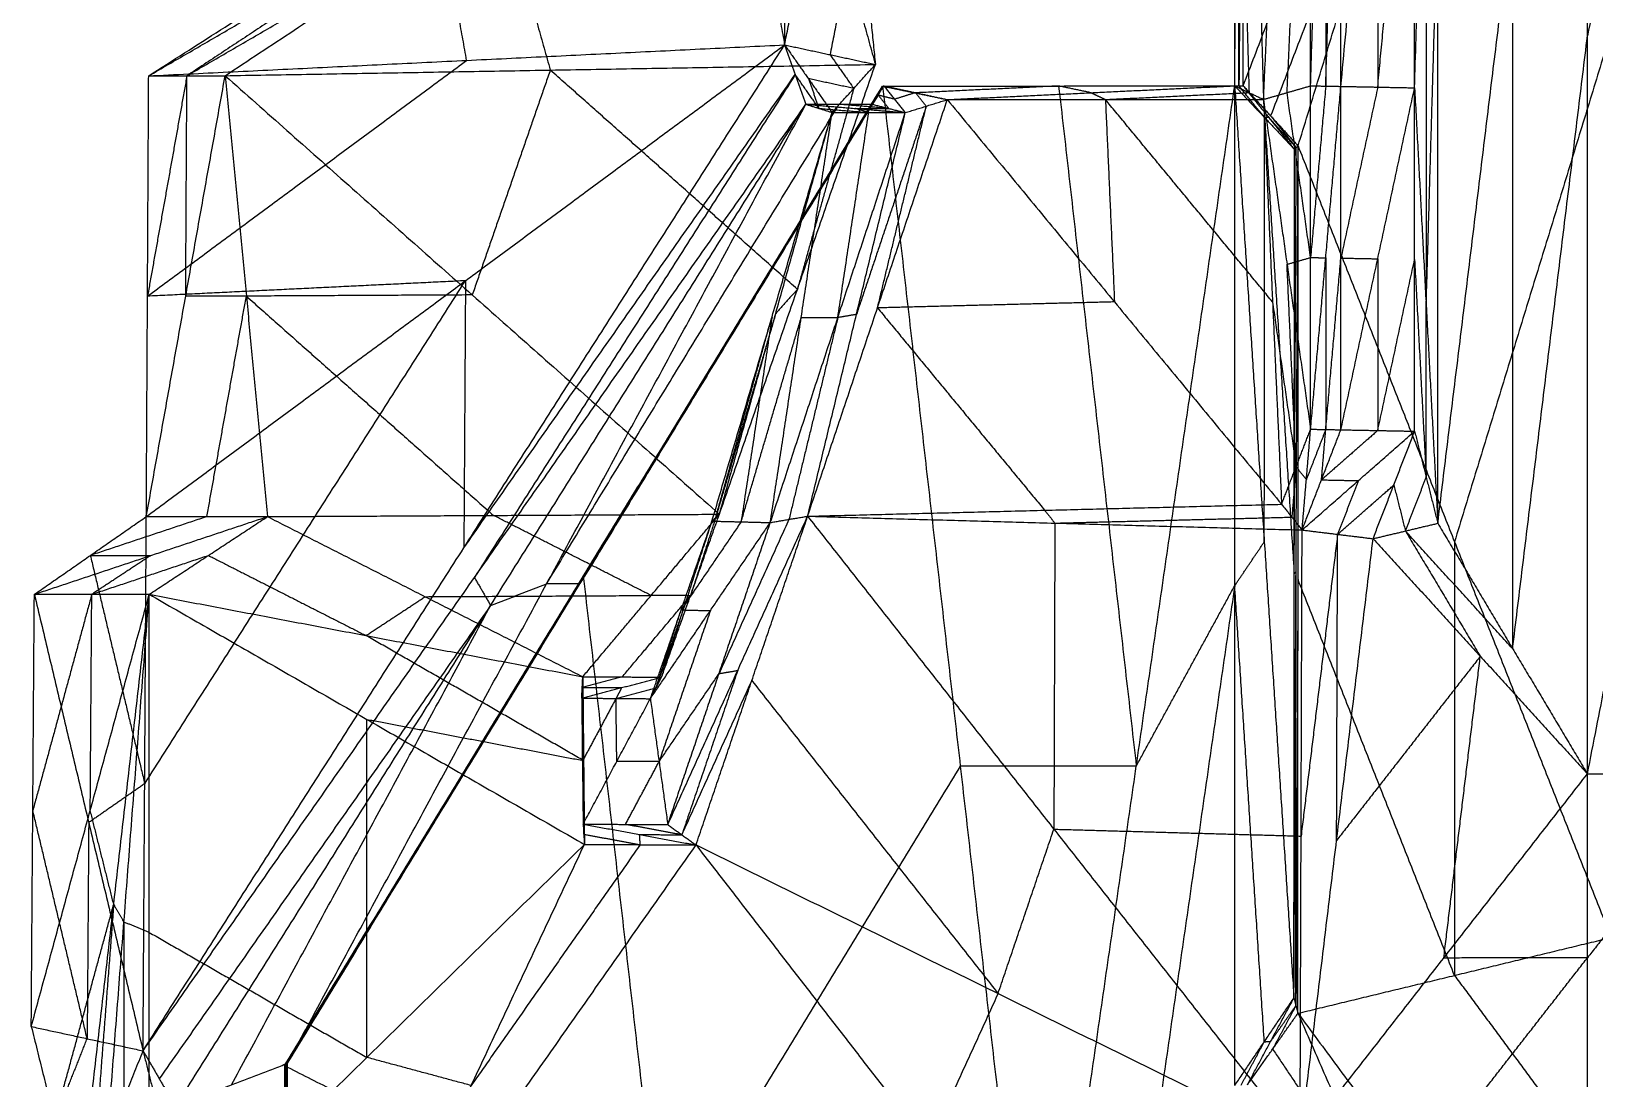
# Model space of a CAD drawing. Header units: millimetres. Extents: x -21 to -10.8, y -12.2 to 12.7.
# Drawn here: x -20.99 to -14.41, y -0.06 to 4.35 of the extents above; entities that cross this region are included whole.
import ezdxf

# ---------------------------------------------------------------- set-up
doc = ezdxf.new("R2010")
doc.units = ezdxf.units.MM
doc.header["$MEASUREMENT"] = 0
doc.layers.add('图层 03', color=5, linetype='Continuous', true_color=0x0000ff)

msp = doc.modelspace()

# ---------------------------------------------------------------- linework, layer by layer
at = {"layer": '图层 03'}
for points in [[(-15.924, 4.1192, -0.1189), (-15.924, 6.2036, -0.1189), (-15.924, 8.2879, -0.1189)], [(-15.924, 4.1192, -0.1189), (-15.9061, 6.2036, 0.0133), (-15.8882, 8.2879, 0.1456)], [(-15.924, 8.2879, -0.1189), (-15.8634, 6.175, -0.4006), (-15.8028, 4.062, -0.6823)], [(-15.8882, 4.1192, 0.1456), (-15.8882, 6.2036, 0.1456), (-15.8882, 8.2879, 0.1456)], [(-15.8028, 4.062, -0.6823), (-15.7037, 6.175, -1.1463), (-15.6046, 8.2879, -1.6102)], [(-15.6046, 4.1192, -1.6102), (-15.6046, 6.2036, -1.6102), (-15.6046, 8.2879, -1.6102)], [(-15.6046, 4.1192, -1.6102), (-15.5409, 6.2036, -1.6426), (-15.4773, 8.2879, -1.675)], [(-15.4773, 4.1169, -1.675), (-15.4773, 6.2024, -1.675), (-15.4773, 8.2879, -1.675)], [(-15.8882, 4.1192, 0.1456), (-15.1144, 6.1403, 0.3576), (-14.3405, 8.1614, 0.5695)], [(-15.6572, 3.8661, 0.2089), (-14.9989, 6.0137, 0.3892), (-14.3405, 8.1614, 0.5695)], [(-15.167, 4.1108, -1.5377), (-15.1182, 5.7724, -1.8831), (-15.0694, 7.4341, -2.2285)], [(-15.0694, 2.2788, -2.2285), (-15.0694, 4.8564, -2.2285), (-15.0694, 7.4341, -2.2285)], [(-14.4396, 1.2244, -2.772), (-13.8305, 4.3292, -2.772), (-13.2213, 7.4341, -2.772)], [(-15.4773, 4.1169, -1.675), (-15.3221, 5.7728, -1.6064), (-15.167, 7.4287, -1.5377)], [(-15.167, 4.1108, -1.5377), (-15.167, 5.7698, -1.5377), (-15.167, 7.4287, -1.5377)], [(-15.0694, 2.2788, -2.2285), (-14.7545, 4.856, -2.5003), (-14.4396, 7.4333, -2.772)], [(-13.8305, 7.4337, -2.772), (-14.1351, 5.8813, -2.772), (-14.4396, 4.3288, -2.772)], [(-14.4396, 1.2244, -2.772), (-14.4396, 4.3288, -2.772), (-14.4396, 7.4333, -2.772)], [(-15.924, 6.2036, -0.1189), (-15.8937, 5.1471, -0.2598), (-15.8634, 4.0906, -0.4006)], [(-15.9061, 4.1192, 0.0133), (-15.9061, 5.1614, 0.0133), (-15.9061, 6.2036, 0.0133)], [(-15.8882, 6.2036, 0.1456), (-15.8971, 5.1614, 0.0795), (-15.9061, 4.1192, 0.0133)], [(-15.7037, 4.0906, -1.1463), (-15.6541, 5.1471, -1.3782), (-15.6046, 6.2036, -1.6102)], [(-15.5409, 6.2036, -1.6426), (-15.5409, 5.1608, -1.6426), (-15.5409, 4.118, -1.6426)], [(-15.5409, 4.118, -1.6426), (-15.5091, 5.1602, -1.6588), (-15.4773, 6.2024, -1.675)], [(-14.9989, 6.0137, 0.3892), (-15.3858, 5.0032, 0.2832), (-15.7727, 3.9926, 0.1773)], [(-14.9989, 6.0137, 0.3892), (-14.6697, 5.1812, 0.4794), (-14.3405, 4.3487, 0.5695)], [(-15.3221, 5.7728, -1.6064), (-15.3221, 4.9433, -1.6064), (-15.3221, 4.1139, -1.6064)], [(-15.3221, 4.1139, -1.6064), (-15.2445, 4.9418, -1.572), (-15.167, 5.7698, -1.5377)], [(-15.1182, 5.7724, -1.8831), (-15.1182, 4.4836, -1.8831), (-15.1182, 3.1948, -1.8831)], [(-20.4938, 4.1611, -3.1288), (-19.2831, 4.9346, -2.3272), (-18.0724, 5.708, -1.5255)], [(-20.4938, 4.1611, -3.1288), (-19.1733, 4.9273, -2.5205), (-17.8529, 5.6935, -1.9121)], [(-20.172, 4.1619, -3.6892), (-19.0125, 4.9277, -2.8006), (-17.8529, 5.6935, -1.9121)], [(-18.0724, 5.708, -1.5255), (-17.9451, 4.9997, -1.4249), (-17.8178, 4.2915, -1.3243)], [(-17.8529, 5.6935, -1.9121), (-17.6443, 4.9513, -1.949), (-17.4358, 4.2091, -1.986)], [(-17.8178, 4.2915, -1.3243), (-17.6947, 4.9121, -1.5389), (-17.5715, 5.5327, -1.7535)], [(-17.5715, 5.5327, -1.7535), (-17.5037, 4.8709, -1.8698), (-17.4358, 4.2091, -1.986)], [(-17.8178, 4.2915, -1.3243), (-17.8136, 4.9044, -1.333), (-17.8094, 5.5174, -1.3418)], [(-19.1558, 4.2263, -2.2266), (-19.2194, 4.5804, -2.2769), (-19.2831, 4.9346, -2.3272)], [(-20.3329, 4.1615, -3.409), (-19.6727, 4.5446, -3.1048), (-19.0125, 4.9277, -2.8006)], [(-19.1733, 4.9273, -2.5205), (-19.7531, 4.5444, -2.9647), (-20.3329, 4.1615, -3.409)], [(-19.0125, 4.9277, -2.8006), (-18.9082, 4.5566, -2.8191), (-18.8039, 4.1855, -2.8376)], [(-17.5037, 4.8709, -1.8698), (-17.5652, 4.5606, -1.7625), (-17.6268, 4.2503, -1.6551)], [(-15.1182, 3.1948, -1.8831), (-15.0938, 4.0256, -2.0558), (-15.0694, 4.8564, -2.2285)], [(-14.7545, 4.856, -2.5003), (-14.7545, 3.3038, -2.5003), (-14.7545, 1.7516, -2.5003)], [(-14.3405, 4.3487, 0.5695), (-14.6697, 3.2748, 0.4794), (-14.9989, 2.201, 0.3892)], [(-20.5174, 0.0595, -3.0877), (-19.1676, 2.1755, -2.206), (-17.8178, 4.2915, -1.3243)], [(-20.5037, 2.307, -3.1121), (-19.1607, 3.2992, -2.2182), (-17.8178, 4.2915, -1.3243)], [(-20.4938, 4.1611, -3.1288), (-19.1558, 4.2263, -2.2266), (-17.8178, 4.2915, -1.3243)], [(-17.8178, 4.2915, -1.3243), (-17.7732, 4.1665, -1.4001), (-17.7286, 4.0414, -1.476)], [(-17.8178, 4.2915, -1.3243), (-17.7179, 4.1493, -1.497), (-17.618, 4.0071, -1.6696)], [(-17.8178, 4.2915, -1.3243), (-17.6268, 4.2503, -1.6551), (-17.4358, 4.2091, -1.986)], [(-14.7545, 1.7516, -2.5003), (-14.5971, 3.0402, -2.6362), (-14.4396, 4.3288, -2.772)], [(-20.4987, 3.2341, -3.1205), (-19.8273, 3.7302, -2.6735), (-19.1558, 4.2263, -2.2266)], [(-17.6268, 4.2503, -1.6551), (-17.5769, 4.1792, -1.7415), (-17.5269, 4.1081, -1.8278)], [(-20.5037, 2.307, -3.1121), (-20.3379, 3.2344, -3.4006), (-20.172, 4.1619, -3.6892)], [(-20.5037, 2.307, -3.1121), (-20.4987, 3.2341, -3.1205), (-20.4938, 4.1611, -3.1288)], [(-20.3329, 4.1615, -3.409), (-20.4158, 3.6978, -3.2647), (-20.4987, 3.2341, -3.1205)], [(-20.4938, 4.1611, -3.1288), (-20.3329, 4.1615, -3.409), (-20.172, 4.1619, -3.6892)], [(-20.3379, 3.2344, -3.4006), (-20.3354, 3.698, -3.4048), (-20.3329, 4.1615, -3.409)], [(-20.172, 4.1619, -3.6892), (-18.8039, 4.1855, -2.8376), (-17.4358, 4.2091, -1.986)], [(-20.172, 4.1619, -3.6892), (-20.0828, 3.2344, -3.8451), (-19.9936, 2.307, -4.001)], [(-20.172, 4.1619, -3.6892), (-19.1321, 3.2394, -3.247), (-18.0922, 2.3169, -2.8048)], [(-19.1676, 2.1755, -2.206), (-18.4704, 3.171, -1.803), (-17.7732, 4.1665, -1.4001)], [(-18.8039, 4.1855, -2.8376), (-18.968, 3.7125, -3.0423), (-19.1321, 3.2394, -3.247)], [(-17.7732, 4.1665, -1.4001), (-18.4481, 3.1084, -1.841), (-19.123, 2.0504, -2.2818)], [(-17.764, 3.263, -2.3954), (-18.284, 3.7243, -2.6165), (-18.8039, 4.1855, -2.8376)], [(-18.0922, 2.3169, -2.8048), (-17.764, 3.263, -2.3954), (-17.4358, 4.2091, -1.986)], [(-17.6733, 4.0243, -1.5728), (-17.7233, 4.0954, -1.4865), (-17.7732, 4.1665, -1.4001)], [(-17.7179, 4.1493, -1.497), (-17.6956, 4.0868, -1.5349), (-17.6733, 4.0243, -1.5728)], [(-17.5269, 4.1081, -1.8278), (-17.6224, 4.1287, -1.6624), (-17.7179, 4.1493, -1.497)], [(-17.618, 4.0071, -1.6696), (-17.5269, 4.1081, -1.8278), (-17.4358, 4.2091, -1.986)], [(-19.922, -0.003, -2.8498), (-18.6614, 2.0581, -2.0516), (-17.4008, 4.1192, -1.2534)], [(-19.922, -0.003, -2.8498), (-18.6637, 2.0573, -1.9956), (-17.4053, 4.1177, -1.1413)], [(-19.9098, 0.0069, -2.9482), (-18.6553, 2.063, -2.1008), (-17.4008, 4.1192, -1.2534)], [(-17.4031, 4.1184, -1.1973), (-18.0334, 3.0879, -1.5964), (-18.6637, 2.0573, -1.9956)], [(-18.6614, 2.0581, -2.0516), (-18.0322, 3.0882, -1.6245), (-17.4031, 4.1184, -1.1973)], [(-17.4248, 4.0803, -1.2694), (-18.04, 3.0717, -1.6851), (-18.6553, 2.063, -2.1008)], [(-17.5269, 4.1081, -1.8278), (-17.6455, 3.6856, -2.1116), (-17.764, 3.263, -2.3954)], [(-17.4488, 4.0414, -1.2854), (-17.4248, 4.0803, -1.2694), (-17.4008, 4.1192, -1.2534)], [(-17.4248, 4.0803, -1.2694), (-17.4021, 4.0521, -1.3237), (-17.3794, 4.0239, -1.378)], [(-17.3554, 4.0628, -1.362), (-17.3901, 4.0715, -1.3157), (-17.4248, 4.0803, -1.2694)], [(-17.4053, 4.1177, -1.1413), (-17.4031, 4.1184, -1.1973), (-17.4008, 4.1192, -1.2534)], [(-17.4053, 4.1177, -1.1413), (-16.6647, 4.1184, -0.6301), (-15.924, 4.1192, -0.1189)], [(-17.4053, 4.1177, -1.1413), (-17.2693, 4.0895, -1.3696), (-17.1332, 4.0612, -1.598)], [(-17.4053, 4.1177, -1.1413), (-17.0787, 1.2568, -0.9236), (-16.752, -1.6041, -0.706)], [(-17.2693, 4.0895, -1.3696), (-17.3362, 4.1039, -1.2835), (-17.4031, 4.1184, -1.1973)], [(-17.4008, 4.1192, -1.2534), (-17.3554, 4.0628, -1.362), (-17.31, 4.0064, -1.4706)], [(-17.4008, 4.1192, -1.2534), (-17.267, 4.0902, -1.4257), (-17.1332, 4.0612, -1.598)], [(-17.267, 4.0902, -1.4257), (-17.3112, 4.0765, -1.3938), (-17.3554, 4.0628, -1.362)], [(-16.6647, 4.1184, -0.6301), (-16.967, 4.1039, -0.9999), (-17.2693, 4.0895, -1.3696)], [(-17.267, 4.0902, -1.4257), (-17.2681, 4.0898, -1.3976), (-17.2693, 4.0895, -1.3696)], [(-17.2216, 4.0338, -1.5343), (-17.2443, 4.062, -1.48), (-17.267, 4.0902, -1.4257)], [(-17.1332, 4.0612, -1.598), (-16.5286, 4.0902, -0.8584), (-15.924, 4.1192, -0.1189)], [(-16.752, -1.6041, -0.706), (-16.338, 1.2576, -0.4125), (-15.924, 4.1192, -0.1189)], [(-16.5286, 4.0902, -0.8584), (-16.5966, 4.1043, -0.7443), (-16.6647, 4.1184, -0.6301)], [(-16.6647, 4.1184, -0.6301), (-16.5013, 2.688, -0.5213), (-16.338, 1.2576, -0.4125)], [(-16.5286, 4.0902, -0.8584), (-16.4983, 4.0759, -0.9993), (-16.468, 4.0616, -1.1402)], [(-16.468, 4.0616, -1.1402), (-16.1657, 4.0761, -0.7704), (-15.8634, 4.0906, -0.4006)], [(-15.924, -0.0869, -0.1189), (-15.924, 2.0161, -0.1189), (-15.924, 4.1192, -0.1189)], [(-15.924, 4.1192, -0.1189), (-15.9061, 4.1192, 0.0133), (-15.8882, 4.1192, 0.1456)], [(-15.924, 4.1192, -0.1189), (-15.8634, 4.0906, -0.4006), (-15.8028, 4.062, -0.6823)], [(-15.924, 4.1192, -0.1189), (-15.7994, 2.2006, -0.0812), (-15.6747, 0.2821, -0.0435)], [(-15.924, 4.1192, -0.1189), (-15.7982, 3.9854, -0.0816), (-15.6724, 3.8516, -0.0442)], [(-15.7982, 3.9854, -0.0816), (-15.8522, 4.0523, -0.0341), (-15.9061, 4.1192, 0.0133)], [(-15.8882, 4.1192, 0.1456), (-15.7803, 3.9854, 0.0507), (-15.6724, 3.8516, -0.0442)], [(-15.8882, 4.1192, 0.1456), (-15.7727, 3.9926, 0.1773), (-15.6572, 3.8661, 0.2089)], [(-15.8028, 4.062, -0.6823), (-15.7037, 4.0906, -1.1463), (-15.6046, 4.1192, -1.6102)], [(-15.6046, 3.3968, -1.6102), (-15.6541, 3.7437, -1.3782), (-15.7037, 4.0906, -1.1463)], [(-15.6046, 2.6745, -1.6102), (-15.6046, 3.3968, -1.6102), (-15.6046, 4.1192, -1.6102)], [(-15.6046, 4.1192, -1.6102), (-15.5409, 4.118, -1.6426), (-15.4773, 4.1169, -1.675)], [(-15.5409, 4.118, -1.6426), (-15.5727, 3.7574, -1.6264), (-15.6046, 3.3968, -1.6102)], [(-15.6046, 2.6745, -1.6102), (-15.5409, 3.3957, -1.6426), (-15.4773, 4.1169, -1.675)], [(-15.4773, 2.6722, -1.675), (-15.4773, 3.3945, -1.675), (-15.4773, 4.1169, -1.675)], [(-15.4773, 4.1169, -1.675), (-15.3221, 4.1139, -1.6064), (-15.167, 4.1108, -1.5377)], [(-15.3221, 4.1139, -1.6064), (-15.3997, 3.7542, -1.6407), (-15.4773, 3.3945, -1.675)], [(-15.4773, 2.6722, -1.675), (-15.3221, 3.3915, -1.6064), (-15.167, 4.1108, -1.5377)], [(-15.167, 2.6661, -1.5377), (-15.167, 3.3884, -1.5377), (-15.167, 4.1108, -1.5377)], [(-15.167, 4.1108, -1.5377), (-15.1182, 3.1948, -1.8831), (-15.0694, 2.2788, -2.2285)], [(-20.5174, 0.0595, -3.0877), (-19.123, 2.0504, -2.2818), (-17.7286, 4.0414, -1.476)], [(-20.3809, -0.1753, -3.263), (-19.0548, 1.933, -2.3695), (-17.7286, 4.0414, -1.476)], [(-19.9098, 0.0069, -2.9482), (-18.8192, 2.0241, -2.2121), (-17.7286, 4.0414, -1.476)], [(-19.9098, 0.0069, -2.9482), (-18.6793, 2.0241, -2.1168), (-17.4488, 4.0414, -1.2854)], [(-18.8192, 2.0241, -2.2121), (-18.2039, 3.0328, -1.7964), (-17.5887, 4.0414, -1.3807)], [(-17.7286, 4.0414, -1.476), (-17.6733, 4.0243, -1.5728), (-17.618, 4.0071, -1.6696)], [(-17.7286, 4.0414, -1.476), (-17.5887, 4.0414, -1.3807), (-17.4488, 4.0414, -1.2854)], [(-17.7286, 4.0414, -1.476), (-17.5193, 4.0239, -1.4733), (-17.31, 4.0064, -1.4706)], [(-17.721, 2.3085, -2.5563), (-17.4271, 3.1849, -2.0771), (-17.1332, 4.0612, -1.598)], [(-17.6733, 4.0243, -1.5728), (-17.5687, 4.0155, -1.5715), (-17.464, 4.0067, -1.5701)], [(-17.3794, 4.0239, -1.378), (-17.4841, 4.0327, -1.3794), (-17.5887, 4.0414, -1.3807)], [(-17.5193, 4.0239, -1.4733), (-17.4494, 4.0239, -1.4257), (-17.3794, 4.0239, -1.378)], [(-17.464, 4.0067, -1.5701), (-17.4917, 4.0153, -1.5217), (-17.5193, 4.0239, -1.4733)], [(-17.2216, 4.0338, -1.5343), (-17.3686, 3.5956, -1.7739), (-17.5155, 3.1574, -2.0135)], [(-17.4488, 4.0414, -1.2854), (-17.3794, 4.0239, -1.378), (-17.31, 4.0064, -1.4706)], [(-17.4271, 3.1849, -2.0771), (-17.3243, 3.6093, -1.8057), (-17.2216, 4.0338, -1.5343)], [(-17.31, 4.0064, -1.4706), (-17.2216, 4.0338, -1.5343), (-17.1332, 4.0612, -1.598)], [(-17.1332, 4.0612, -1.598), (-16.468, 4.0616, -1.1402), (-15.8028, 4.062, -0.6823)], [(-17.1332, 4.0612, -1.598), (-16.4299, 3.21, -1.4962), (-15.7266, 2.3588, -1.3944)], [(-16.468, 4.0616, -1.1402), (-16.4489, 3.6358, -1.3182), (-16.4299, 3.21, -1.4962)], [(-15.7647, 3.2104, -1.0384), (-16.1163, 3.636, -1.0893), (-16.468, 4.0616, -1.1402)], [(-15.8028, 4.062, -0.6823), (-15.7647, 3.2104, -1.0384), (-15.7266, 2.3588, -1.3944)], [(-15.8028, 4.062, -0.6823), (-15.7037, 3.3682, -1.1463), (-15.6046, 2.6745, -1.6102)], [(-18.1235, 2.2879, -2.5975), (-17.8708, 3.1475, -2.1335), (-17.618, 4.0071, -1.6696)], [(-18.0922, 2.3169, -2.8048), (-17.8551, 3.162, -2.2372), (-17.618, 4.0071, -1.6696)], [(-17.878, 2.2818, -2.4313), (-17.748, 3.1445, -2.0504), (-17.618, 4.0071, -1.6696)], [(-17.878, 2.2818, -2.4313), (-17.594, 3.1441, -1.951), (-17.31, 4.0064, -1.4706)], [(-17.721, 2.3085, -2.5563), (-17.5155, 3.1574, -2.0135), (-17.31, 4.0064, -1.4706)], [(-17.618, 4.0071, -1.6696), (-17.464, 4.0067, -1.5701), (-17.31, 4.0064, -1.4706)], [(-17.594, 3.1441, -1.951), (-17.529, 3.5754, -1.7605), (-17.464, 4.0067, -1.5701)], [(-15.7994, 2.2006, -0.0812), (-15.7988, 3.093, -0.0814), (-15.7982, 3.9854, -0.0816)], [(-15.7982, 3.9854, -0.0816), (-15.7359, 3.0261, -0.0627), (-15.6736, 2.0668, -0.0438)], [(-15.7803, 3.9854, 0.0507), (-15.7893, 3.9854, -0.0154), (-15.7982, 3.9854, -0.0816)], [(-15.6648, 3.8588, 0.0823), (-15.7226, 3.9221, 0.0665), (-15.7803, 3.9854, 0.0507)], [(-15.7727, 3.9926, 0.1773), (-15.7187, 3.9257, 0.1298), (-15.6648, 3.8588, 0.0823)], [(-15.6747, 0.2821, -0.0435), (-15.6659, 2.0741, 0.0827), (-15.6572, 3.8661, 0.2089)], [(-15.6747, 0.2821, -0.0435), (-15.6736, 2.0668, -0.0438), (-15.6724, 3.8516, -0.0442)], [(-15.6736, 2.0668, -0.0438), (-15.6692, 2.9628, 0.0193), (-15.6648, 3.8588, 0.0823)], [(-15.6724, 3.8516, -0.0442), (-15.6648, 3.8588, 0.0823), (-15.6572, 3.8661, 0.2089)], [(-15.6579, 0.2173, 0.2089), (-15.6576, 2.0417, 0.2089), (-15.6572, 3.8661, 0.2089)], [(-15.6572, 3.8661, 0.2089), (-14.9989, 2.201, 0.3892), (-14.3405, 0.536, 0.5695)], [(-15.7037, 3.3682, -1.1463), (-15.6541, 3.3825, -1.3782), (-15.6046, 3.3968, -1.6102)], [(-15.6656, 2.5166, -1.5023), (-15.6846, 2.9424, -1.3243), (-15.7037, 3.3682, -1.1463)], [(-15.6046, 3.3968, -1.6102), (-15.5727, 3.3963, -1.6264), (-15.5409, 3.3957, -1.6426)], [(-15.5409, 3.3957, -1.6426), (-15.5409, 3.0345, -1.6426), (-15.5409, 2.6733, -1.6426)], [(-15.5409, 2.6733, -1.6426), (-15.5091, 3.0339, -1.6588), (-15.4773, 3.3945, -1.675)], [(-15.4773, 3.3945, -1.675), (-15.3997, 3.393, -1.6407), (-15.3221, 3.3915, -1.6064)], [(-15.3221, 3.3915, -1.6064), (-15.3221, 3.0303, -1.6064), (-15.3221, 2.6691, -1.6064)], [(-15.3221, 2.6691, -1.6064), (-15.2445, 3.0288, -1.572), (-15.167, 3.3884, -1.5377)], [(-15.167, 3.3884, -1.5377), (-15.1426, 2.9304, -1.7104), (-15.1182, 2.4724, -1.8831)], [(-20.5105, 1.1832, -3.0999), (-19.8356, 2.2412, -2.659), (-19.1607, 3.2992, -2.2182)], [(-19.1607, 3.2992, -2.2182), (-19.8297, 3.2666, -2.6693), (-20.4987, 3.2341, -3.1205)], [(-19.1607, 3.2992, -2.2182), (-19.1642, 2.7374, -2.2121), (-19.1676, 2.1755, -2.206)], [(-20.0828, 3.2344, -3.8451), (-20.2104, 3.2344, -3.6229), (-20.3379, 3.2344, -3.4006)], [(-20.2487, 2.307, -3.5565), (-20.1658, 2.7707, -3.7008), (-20.0828, 3.2344, -3.8451)], [(-19.1321, 3.2394, -3.247), (-19.6075, 3.2369, -3.5461), (-20.0828, 3.2344, -3.8451)], [(-20.0828, 3.2344, -3.8451), (-19.5629, 2.7732, -3.624), (-19.0429, 2.3119, -3.4029)], [(-17.764, 3.263, -2.3954), (-17.8096, 3.2125, -2.3163), (-17.8551, 3.162, -2.2372)], [(-17.8551, 3.162, -2.2372), (-17.9815, 2.7322, -2.4692), (-18.1079, 2.3024, -2.7011)], [(-16.4299, 3.21, -1.4962), (-16.9285, 3.1975, -1.7867), (-17.4271, 3.1849, -2.0771)], [(-17.4271, 3.1849, -2.0771), (-17.0754, 2.7593, -2.0262), (-16.7238, 2.3337, -1.9753)], [(-15.7647, 3.2104, -1.0384), (-15.7151, 2.8635, -1.2703), (-15.6656, 2.5166, -1.5023)], [(-15.1182, 2.4724, -1.8831), (-15.1182, 2.8336, -1.8831), (-15.1182, 3.1948, -1.8831)], [(-18.1079, 2.3024, -2.7011), (-17.9893, 2.725, -2.4173), (-17.8708, 3.1475, -2.1335)], [(-17.8708, 3.1475, -2.1335), (-17.9358, 2.7162, -2.324), (-18.0008, 2.2849, -2.5144)], [(-18.0008, 2.2849, -2.5144), (-17.8744, 2.7147, -2.2824), (-17.748, 3.1445, -2.0504)], [(-17.594, 3.1441, -1.951), (-17.6968, 2.7196, -2.2224), (-17.7995, 2.2952, -2.4938)], [(-17.748, 3.1445, -2.0504), (-17.671, 3.1443, -2.0007), (-17.594, 3.1441, -1.951)], [(-17.5155, 3.1574, -2.0135), (-17.5548, 3.1508, -1.9822), (-17.594, 3.1441, -1.951)], [(-15.7266, 2.3588, -1.3944), (-15.6656, 2.5166, -1.5023), (-15.6046, 2.6745, -1.6102)], [(-15.6404, 2.2506, -1.3868), (-15.6225, 2.4625, -1.4985), (-15.6046, 2.6745, -1.6102)], [(-15.6404, 2.2506, -1.3868), (-15.5588, 2.4614, -1.5309), (-15.4773, 2.6722, -1.675)], [(-15.6404, 2.2506, -1.3868), (-15.4037, 2.4583, -1.4623), (-15.167, 2.6661, -1.5377)], [(-15.5409, 2.6733, -1.6426), (-15.5817, 2.5679, -1.5705), (-15.6225, 2.4625, -1.4985)], [(-15.6046, 2.6745, -1.6102), (-15.5409, 2.6733, -1.6426), (-15.4773, 2.6722, -1.675)], [(-15.5588, 2.4614, -1.5309), (-15.5499, 2.5673, -1.5867), (-15.5409, 2.6733, -1.6426)], [(-15.3221, 2.6691, -1.6064), (-15.4405, 2.5652, -1.5686), (-15.5588, 2.4614, -1.5309)], [(-15.4773, 2.6722, -1.675), (-15.3221, 2.6691, -1.6064), (-15.167, 2.6661, -1.5377)], [(-15.3416, 2.214, -1.2297), (-15.2543, 2.44, -1.3837), (-15.167, 2.6661, -1.5377)], [(-15.167, 2.6661, -1.5377), (-15.1182, 2.4724, -1.8831), (-15.0694, 2.2788, -2.2285)], [(-15.6656, 2.5166, -1.5023), (-15.6745, 2.4107, -1.4464), (-15.6835, 2.3047, -1.3906)], [(-15.6225, 2.4625, -1.4985), (-15.644, 2.4896, -1.5004), (-15.6656, 2.5166, -1.5023)], [(-15.5588, 2.4614, -1.5309), (-15.4813, 2.4598, -1.4966), (-15.4037, 2.4583, -1.4623)], [(-15.4037, 2.4583, -1.4623), (-15.4473, 2.3453, -1.3853), (-15.491, 2.2323, -1.3083)], [(-15.491, 2.2323, -1.3083), (-15.3726, 2.3362, -1.346), (-15.2543, 2.44, -1.3837)], [(-15.2543, 2.44, -1.3837), (-15.2299, 2.3432, -1.5564), (-15.2055, 2.2464, -1.7291)], [(-15.2055, 2.2464, -1.7291), (-15.1618, 2.3594, -1.8061), (-15.1182, 2.4724, -1.8831)], [(-20.9748, 1.9799, -3.4346), (-20.7393, 2.1435, -3.2733), (-20.5037, 2.307, -3.1121)], [(-20.9748, 1.9799, -3.4346), (-20.4842, 2.1435, -3.7178), (-19.9936, 2.307, -4.001)], [(-20.2487, 2.307, -3.5565), (-20.494, 2.2252, -3.4149), (-20.7393, 2.1435, -3.2733)], [(-20.5174, 0.0595, -3.0877), (-20.5105, 1.1832, -3.0999), (-20.5037, 2.307, -3.1121)], [(-20.5037, 2.307, -3.1121), (-20.2487, 2.307, -3.5565), (-19.9936, 2.307, -4.001)], [(-20.4915, 1.9799, -4.2762), (-20.2426, 2.1435, -4.1386), (-19.9936, 2.307, -4.001)], [(-19.9936, 2.307, -4.001), (-19.0429, 2.3119, -3.4029), (-18.0922, 2.3169, -2.8048)], [(-19.9936, 2.307, -4.001), (-19.3304, 1.97, -3.5863), (-18.6671, 1.633, -3.1715)], [(-18.3797, 1.975, -2.9882), (-18.7113, 2.1435, -3.1956), (-19.0429, 2.3119, -3.4029)], [(-18.6671, 1.633, -3.1715), (-18.3797, 1.975, -2.9882), (-18.0922, 2.3169, -2.8048)], [(-18.3355, 1.6315, -2.9718), (-18.2139, 1.9742, -2.8883), (-18.0922, 2.3169, -2.8048)], [(-18.3095, 1.0109, -2.7454), (-18.0152, 1.6597, -2.6508), (-17.721, 2.3085, -2.5563)], [(-18.1906, 0.9255, -2.9032), (-17.9558, 1.617, -2.7297), (-17.721, 2.3085, -2.5563)], [(-18.1235, 2.2879, -2.5975), (-18.1079, 2.3024, -2.7011), (-18.0922, 2.3169, -2.8048)], [(-17.878, 2.2818, -2.4313), (-17.7995, 2.2952, -2.4938), (-17.721, 2.3085, -2.5563)], [(-17.721, 2.3085, -2.5563), (-16.7238, 2.3337, -1.9753), (-15.7266, 2.3588, -1.3944)], [(-17.721, 2.3085, -2.5563), (-16.6849, 0.9919, -2.0299), (-15.6488, -0.3248, -1.5034)], [(-17.721, 2.3085, -2.5563), (-16.6807, 2.2795, -1.9715), (-15.6404, 2.2506, -1.3868)], [(-16.7238, 2.3337, -1.9753), (-16.7022, 2.3066, -1.9734), (-16.6807, 2.2795, -1.9715)], [(-16.6807, 2.2795, -1.9715), (-16.1821, 2.2921, -1.6811), (-15.6835, 2.3047, -1.3906)], [(-15.7266, 2.3588, -1.3944), (-15.6835, 2.3047, -1.3906), (-15.6404, 2.2506, -1.3868)], [(-18.3827, 1.5408, -2.7774), (-18.2531, 1.9144, -2.6874), (-18.1235, 2.2879, -2.5975)], [(-18.3827, 1.5408, -2.7774), (-18.1304, 1.9113, -2.6043), (-17.878, 2.2818, -2.4313)], [(-18.3355, 1.6315, -2.9718), (-18.2295, 1.9597, -2.7846), (-18.1235, 2.2879, -2.5975)], [(-18.3095, 1.0109, -2.7454), (-18.0938, 1.6464, -2.5883), (-17.878, 2.2818, -2.4313)], [(-18.0008, 2.2849, -2.5144), (-18.1269, 2.0996, -2.6009), (-18.2531, 1.9144, -2.6874)], [(-18.1079, 2.3024, -2.7011), (-18.1609, 2.1383, -2.7947), (-18.2139, 1.9742, -2.8883)], [(-18.1235, 2.2879, -2.5975), (-18.0008, 2.2849, -2.5144), (-17.878, 2.2818, -2.4313)], [(-17.7995, 2.2952, -2.4938), (-17.9466, 1.9708, -2.541), (-18.0938, 1.6464, -2.5883)], [(-16.6807, 2.2795, -1.9715), (-16.6828, 1.6357, -2.0007), (-16.6849, 0.9919, -2.0299)], [(-15.6488, -0.3248, -1.5034), (-15.6446, 0.9629, -1.4451), (-15.6404, 2.2506, -1.3868)], [(-15.6404, 2.2506, -1.3868), (-15.491, 2.2323, -1.3083), (-15.3416, 2.214, -1.2297)], [(-15.3416, 2.214, -1.2297), (-15.2055, 2.2464, -1.7291), (-15.0694, 2.2788, -2.2285)], [(-15.2055, 2.2464, -1.7291), (-15.048, 1.9828, -1.865), (-14.8906, 1.7192, -2.0009)], [(-14.7545, 1.7516, -2.5003), (-14.98, 1.999, -2.1147), (-15.2055, 2.2464, -1.7291)], [(-15.0694, 2.2788, -2.2285), (-14.7545, 1.7516, -2.5003), (-14.4396, 1.2244, -2.772)], [(-15.924, 2.0161, -0.1189), (-15.8617, 2.1084, -0.1001), (-15.7994, 2.2006, -0.0812)], [(-15.6488, -0.3248, -1.5034), (-15.4952, 0.9446, -1.3666), (-15.3416, 2.214, -1.2297)], [(-15.491, 2.2323, -1.3083), (-15.5678, 1.5976, -1.3767), (-15.6446, 0.9629, -1.4451)], [(-15.4952, 0.9446, -1.3666), (-15.4931, 1.5884, -1.3374), (-15.491, 2.2323, -1.3083)], [(-15.3416, 2.214, -1.2297), (-14.8906, 1.7192, -2.0009), (-14.4396, 1.2244, -2.772)], [(-14.9989, 2.201, 0.3892), (-14.999, 1.2888, 0.3892), (-14.9992, 0.3766, 0.3892)], [(-20.7393, 2.1435, -3.2733), (-20.6249, 1.6633, -3.1866), (-20.5105, 1.1832, -3.0999)], [(-20.7393, 2.1435, -3.2733), (-20.6118, 2.1435, -3.4956), (-20.4842, 2.1435, -3.7178)], [(-20.7332, 1.9799, -3.8554), (-20.4879, 2.0617, -3.997), (-20.2426, 2.1435, -4.1386)], [(-20.4842, 2.1435, -3.7178), (-20.6087, 2.0617, -3.7866), (-20.7332, 1.9799, -3.8554)], [(-20.2426, 2.1435, -4.1386), (-19.9109, 1.975, -3.9313), (-19.5793, 1.8065, -3.7239)], [(-19.9159, 0.0019, -2.899), (-19.2856, 1.0325, -2.4999), (-18.6553, 2.063, -2.1008)], [(-19.123, 2.0504, -2.2818), (-19.0889, 1.9917, -2.3257), (-19.0548, 1.933, -2.3695)], [(-18.6553, 2.063, -2.1008), (-18.6673, 2.0436, -2.1088), (-18.6793, 2.0241, -2.1168)], [(-18.337, -0.8036, -1.7779), (-18.5003, 0.6269, -1.8867), (-18.6637, 2.0573, -1.9956)], [(-18.6553, 2.063, -2.1008), (-18.6583, 2.0605, -2.0762), (-18.6614, 2.0581, -2.0516)], [(-15.6659, 2.0741, 0.0827), (-15.6698, 2.0705, 0.0194), (-15.6736, 2.0668, -0.0438)], [(-15.6663, 0.2497, 0.0827), (-15.6661, 1.1619, 0.0827), (-15.6659, 2.0741, 0.0827)], [(-15.6576, 2.0417, 0.2089), (-15.6619, 1.1457, 0.1458), (-15.6663, 0.2497, 0.0827)], [(-14.9992, 0.3766, 0.3892), (-15.3284, 1.2091, 0.299), (-15.6576, 2.0417, 0.2089)], [(-20.9878, 0.1616, -3.4155), (-20.9813, 1.0708, -3.425), (-20.9748, 1.9799, -3.4346)], [(-20.9878, 0.1616, -3.4155), (-20.7396, 1.0708, -3.8459), (-20.4915, 1.9799, -4.2762)], [(-20.7332, 1.9799, -3.8554), (-20.8572, 1.5253, -3.6402), (-20.9813, 1.0708, -3.425)], [(-20.9748, 1.9799, -3.4346), (-20.7461, 1.0197, -3.2611), (-20.5174, 0.0595, -3.0877)], [(-20.9748, 1.9799, -3.4346), (-20.7332, 1.9799, -3.8554), (-20.4915, 1.9799, -4.2762)], [(-20.7903, -0.6282, -3.7548), (-20.6409, 0.6759, -4.0155), (-20.4915, 1.9799, -4.2762)], [(-20.7396, 1.0708, -3.8459), (-20.7364, 1.5253, -3.8506), (-20.7332, 1.9799, -3.8554)], [(-20.7042, -0.7776, -3.9034), (-20.5978, 0.6011, -4.0898), (-20.4915, 1.9799, -4.2762)], [(-20.4915, -0.8645, -4.2762), (-20.4915, 0.5577, -4.2762), (-20.4915, 1.9799, -4.2762)], [(-20.4915, 1.9799, -4.2762), (-19.5793, 1.8065, -3.7239), (-18.6671, 1.633, -3.1715)], [(-20.4915, 1.9799, -4.2762), (-19.5759, 1.4539, -3.7281), (-18.6602, 0.9278, -3.1799)], [(-19.3304, 1.97, -3.5863), (-18.855, 1.9725, -3.2872), (-18.3797, 1.975, -2.9882)], [(-19.0548, 1.933, -2.3695), (-18.937, 1.9786, -2.2908), (-18.8192, 2.0241, -2.2121)], [(-18.6793, 2.0241, -2.1168), (-18.7492, 2.0241, -2.1644), (-18.8192, 2.0241, -2.2121)], [(-18.5013, 1.6323, -3.0717), (-18.3576, 1.8032, -2.98), (-18.2139, 1.9742, -2.8883)], [(-18.2139, 1.9742, -2.8883), (-18.2968, 1.9746, -2.9382), (-18.3797, 1.975, -2.9882)], [(-18.2139, 1.9742, -2.8883), (-18.2217, 1.967, -2.8365), (-18.2295, 1.9597, -2.7846)], [(-15.924, 2.0161, -0.1189), (-16.131, 0.5853, -0.2657), (-16.338, -0.8455, -0.4125)], [(-16.338, 1.2576, -0.4125), (-16.131, 1.6368, -0.2657), (-15.924, 2.0161, -0.1189)], [(-15.7994, 0.0976, -0.0812), (-15.8617, 1.0569, -0.1001), (-15.924, 2.0161, -0.1189)], [(-19.0548, 1.933, -2.3695), (-19.752, 0.9375, -2.7724), (-20.4492, -0.0579, -3.1753)], [(-20.1454, -0.0842, -3.1056), (-19.6001, 0.9244, -2.7375), (-19.0548, 1.933, -2.3695)], [(-19.5793, 1.8065, -3.7239), (-19.4548, 1.8882, -3.6551), (-19.3304, 1.97, -3.5863)], [(-18.2295, 1.9597, -2.7846), (-18.2943, 1.7729, -2.8296), (-18.3591, 1.5862, -2.8746)], [(-18.3591, 1.5862, -2.8746), (-18.3061, 1.7503, -2.781), (-18.2531, 1.9144, -2.6874)], [(-18.1304, 1.9113, -2.6043), (-18.2382, 1.5936, -2.6828), (-18.3461, 1.2759, -2.7614)], [(-18.2531, 1.9144, -2.6874), (-18.1917, 1.9128, -2.6459), (-18.1304, 1.9113, -2.6043)], [(-18.6637, 1.2804, -3.1757), (-19.1215, 1.5435, -3.4498), (-19.5793, 1.8065, -3.7239)], [(-14.8906, 1.7192, -2.0009), (-15.1929, 1.3319, -1.6837), (-15.4952, 0.9446, -1.3666)], [(-15.0442, 0.4498, -2.1377), (-14.9674, 1.0845, -2.0693), (-14.8906, 1.7192, -2.0009)], [(-18.3461, 1.2759, -2.7614), (-18.2199, 1.4611, -2.6748), (-18.0938, 1.6464, -2.5883)], [(-18.0152, 1.6597, -2.6508), (-18.1327, 1.314, -2.7375), (-18.2501, 0.9682, -2.8243)], [(-18.0938, 1.6464, -2.5883), (-18.0545, 1.653, -2.6196), (-18.0152, 1.6597, -2.6508)], [(-18.6717, 1.5431, -2.952), (-18.6694, 1.5881, -3.0618), (-18.6671, 1.633, -3.1715)], [(-18.6717, 1.5431, -2.952), (-18.5036, 1.5873, -2.9619), (-18.3355, 1.6315, -2.9718)], [(-18.5013, 1.6323, -3.0717), (-18.5853, 1.6102, -3.0667), (-18.6694, 1.5881, -3.0618)], [(-18.6694, 1.5881, -3.0618), (-18.5865, 1.5877, -3.0118), (-18.5036, 1.5873, -2.9619)], [(-18.6686, 1.2781, -2.96), (-18.669, 1.4331, -3.0109), (-18.6694, 1.5881, -3.0618)], [(-18.6671, 1.633, -3.1715), (-18.6663, 1.3231, -3.0698), (-18.6656, 1.0132, -2.968)], [(-18.6671, 1.633, -3.1715), (-18.6637, 1.2804, -3.1757), (-18.6602, 0.9278, -3.1799)], [(-18.6671, 1.633, -3.1715), (-18.5013, 1.6323, -3.0717), (-18.3355, 1.6315, -2.9718)], [(-18.5036, 1.5873, -2.9619), (-18.5154, 1.5646, -2.9133), (-18.5272, 1.5419, -2.8647)], [(-18.5272, 1.5419, -2.8647), (-18.4431, 1.564, -2.8696), (-18.3591, 1.5862, -2.8746)], [(-18.3827, 1.5408, -2.7774), (-18.3591, 1.5862, -2.8746), (-18.3355, 1.6315, -2.9718)], [(-18.2501, 0.9682, -2.8243), (-18.1029, 1.2926, -2.777), (-17.9558, 1.617, -2.7297)], [(-17.9558, 1.617, -2.7297), (-17.4377, 0.9587, -2.4665), (-16.9197, 0.3004, -2.2033)], [(-18.6717, 1.5431, -2.952), (-18.6686, 1.2781, -2.96), (-18.6656, 1.0132, -2.968)], [(-18.6717, 1.5431, -2.952), (-18.5272, 1.5419, -2.8647), (-18.3827, 1.5408, -2.7774)], [(-18.5272, 1.5419, -2.8647), (-18.5979, 1.41, -2.9123), (-18.6686, 1.2781, -2.96)], [(-18.6656, 1.0132, -2.968), (-18.5241, 1.277, -2.8727), (-18.3827, 1.5408, -2.7774)], [(-18.5241, 1.277, -2.8727), (-18.5257, 1.4095, -2.8687), (-18.5272, 1.5419, -2.8647)], [(-18.3827, 1.5408, -2.7774), (-18.3461, 1.2759, -2.7614), (-18.3095, 1.0109, -2.7454)], [(-19.5759, 1.4539, -3.7281), (-19.1198, 1.3672, -3.4519), (-18.6637, 1.2804, -3.1757)], [(-19.5759, 0.0316, -3.7281), (-19.5759, 0.7428, -3.7281), (-19.5759, 1.4539, -3.7281)], [(-18.6663, 1.3231, -3.0698), (-18.6675, 1.3006, -3.0149), (-18.6686, 1.2781, -2.96)], [(-18.6629, 0.9705, -3.074), (-18.6646, 1.1468, -3.0719), (-18.6663, 1.3231, -3.0698)], [(-18.6637, 1.2804, -3.1757), (-18.6633, 1.1255, -3.1248), (-18.6629, 0.9705, -3.074)], [(-18.3461, 1.2759, -2.7614), (-18.4351, 1.2764, -2.817), (-18.5241, 1.277, -2.8727)], [(-18.4875, 1.0121, -2.8567), (-18.4168, 1.144, -2.809), (-18.3461, 1.2759, -2.7614)], [(-17.0787, 1.2568, -0.9236), (-17.7078, 0.2266, -1.3508), (-18.337, -0.8036, -1.7779)], [(-16.338, 1.2576, -0.4125), (-16.7083, 1.2572, -0.668), (-17.0787, 1.2568, -0.9236)], [(-15.6488, -0.3248, -1.5034), (-15.0442, 0.4498, -2.1377), (-14.4396, 1.2244, -2.772)], [(-14.4396, -0.3225, -3.5504), (-14.4396, 0.451, -3.1612), (-14.4396, 1.2244, -2.772)], [(-14.4396, -0.3225, -3.5504), (-13.8305, 0.451, -3.1609), (-13.2213, 1.2244, -2.7713)], [(-14.4396, 1.2244, -2.772), (-13.8305, 1.2244, -2.7717), (-13.2213, 1.2244, -2.7713)], [(-13.8305, 1.2244, -2.7717), (-14.1351, 0.8377, -2.9665), (-14.4396, 0.451, -3.1612)], [(-20.5105, 1.1832, -3.0999), (-20.6283, 1.1015, -3.1805), (-20.7461, 1.0197, -3.2611)], [(-20.7526, 0.1105, -3.2516), (-20.867, 0.5907, -3.3383), (-20.9813, 1.0708, -3.425)], [(-20.6409, 0.6759, -4.0155), (-20.6903, 0.8733, -3.9307), (-20.7396, 1.0708, -3.8459)], [(-20.7461, 1.0197, -3.2611), (-20.7494, 0.5651, -3.2564), (-20.7526, 0.1105, -3.2516)], [(-18.6656, 1.0132, -2.968), (-18.6629, 0.9705, -3.074), (-18.6602, 0.9278, -3.1799)], [(-18.6656, 1.0132, -2.968), (-18.4875, 1.0121, -2.8567), (-18.3095, 1.0109, -2.7454)], [(-18.6656, 1.0132, -2.968), (-18.4281, 0.9694, -2.9356), (-18.1906, 0.9255, -2.9032)], [(-18.2501, 0.9682, -2.8243), (-18.3688, 0.9902, -2.8405), (-18.4875, 1.0121, -2.8567)], [(-18.3095, 1.0109, -2.7454), (-18.2501, 0.9682, -2.8243), (-18.1906, 0.9255, -2.9032)], [(-16.9197, 0.3004, -2.2033), (-16.8023, 0.6461, -2.1166), (-16.6849, 0.9919, -2.0299)], [(-16.6849, 0.9919, -2.0299), (-16.1647, 0.9774, -1.7375), (-15.6446, 0.9629, -1.4451)], [(-20.4915, -0.8645, -4.2762), (-19.5759, 0.0316, -3.7281), (-18.6602, 0.9278, -3.1799)], [(-19.6132, -1.1009, -3.7868), (-19.1367, -0.0865, -3.4834), (-18.6602, 0.9278, -3.1799)], [(-19.6132, -1.1009, -3.7868), (-18.9019, -0.0877, -3.345), (-18.1906, 0.9255, -2.9032)], [(-18.4254, 0.9267, -3.0416), (-18.7811, 0.4201, -3.2625), (-19.1367, -0.0865, -3.4834)], [(-18.6629, 0.9705, -3.074), (-18.5442, 0.9486, -3.0578), (-18.4254, 0.9267, -3.0416)], [(-18.6602, 0.9278, -3.1799), (-18.4254, 0.9267, -3.0416), (-18.1906, 0.9255, -2.9032)], [(-18.4281, 0.9694, -2.9356), (-18.3391, 0.9688, -2.8799), (-18.2501, 0.9682, -2.8243)], [(-18.4254, 0.9267, -3.0416), (-18.4267, 0.948, -2.9886), (-18.4281, 0.9694, -2.9356)], [(-18.1906, 0.9255, -2.9032), (-17.2121, -0.3393, -2.3912), (-16.2335, -1.6041, -1.8793)], [(-18.1906, 0.9255, -2.9032), (-16.9197, 0.3004, -2.2033), (-15.6488, -0.3248, -1.5034)], [(-20.8891, -0.2333, -3.5851), (-20.765, 0.2213, -3.8003), (-20.6409, 0.6759, -4.0155)], [(-20.6409, 0.6759, -4.0155), (-20.6941, -0.0135, -3.9223), (-20.7473, -0.7029, -3.8291)], [(-20.5978, 0.6011, -4.0898), (-20.6194, 0.6385, -4.0527), (-20.6409, 0.6759, -4.0155)], [(-20.5978, 0.6011, -4.0898), (-20.5978, -0.11, -4.0898), (-20.5978, -0.8211, -4.0898)], [(-20.4915, 0.5577, -4.2762), (-20.5447, 0.5794, -4.183), (-20.5978, 0.6011, -4.0898)], [(-20.4915, 0.5577, -4.2762), (-20.0337, 0.2947, -4.0022), (-19.5759, 0.0316, -3.7281)], [(-15.6579, 0.2173, 0.2089), (-14.9992, 0.3766, 0.3892), (-14.3405, 0.536, 0.5695)], [(-14.4396, 0.451, -3.1612), (-14.7419, 0.4504, -2.6495), (-15.0442, 0.4498, -2.1377)], [(-15.0442, -0.3236, -2.5269), (-14.7419, 0.0637, -2.8441), (-14.4396, 0.451, -3.1612)], [(-14.9992, 0.3766, 0.3892), (-14.6699, -0.068, 0.4794), (-14.3405, -0.5127, 0.5695)], [(-16.9197, 0.3004, -2.2033), (-17.0659, -0.0194, -2.2973), (-17.2121, -0.3393, -2.3912)], [(-15.924, -0.0869, -0.1189), (-15.7994, 0.0976, -0.0812), (-15.6747, 0.2821, -0.0435)], [(-15.8706, -0.0839, 0.1502), (-15.7727, 0.0991, 0.0534), (-15.6747, 0.2821, -0.0435)], [(-15.6747, 0.2821, -0.0435), (-15.6663, 0.2497, 0.0827), (-15.6579, 0.2173, 0.2089)], [(-15.8706, -0.0839, 0.1502), (-15.7643, 0.0667, 0.1795), (-15.6579, 0.2173, 0.2089)], [(-15.7727, 0.0991, 0.0534), (-15.7195, 0.1744, 0.068), (-15.6663, 0.2497, 0.0827)], [(-15.6663, 0.2497, 0.0827), (-15.7153, 0.1582, 0.1311), (-15.7643, 0.0667, 0.1795)], [(-15.6579, 0.2173, 0.2089), (-15.2687, -0.672, 0.3156), (-14.8795, -1.5614, 0.4224)], [(-15.6579, 0.2173, 0.2089), (-14.9992, -0.672, 0.3892), (-14.3405, -1.5614, 0.5695)], [(-20.9878, 0.1616, -3.4155), (-20.8891, -0.2333, -3.5851), (-20.7903, -0.6282, -3.7548)], [(-20.9878, 0.1616, -3.4155), (-20.7526, 0.1105, -3.2516), (-20.5174, 0.0595, -3.0877)], [(-20.8891, -0.2333, -3.5851), (-20.8208, -0.0614, -3.4184), (-20.7526, 0.1105, -3.2516)], [(-15.8973, -0.0854, 0.0156), (-15.8483, 0.0061, -0.0328), (-15.7994, 0.0976, -0.0812)], [(-15.7994, 0.0976, -0.0812), (-15.786, 0.0983, -0.0139), (-15.7727, 0.0991, 0.0534)], [(-15.7643, 0.0667, 0.1795), (-15.5165, -0.3027, 0.2476), (-15.2687, -0.672, 0.3156)], [(-20.7903, -0.6282, -3.7548), (-20.6539, -0.2844, -3.4212), (-20.5174, 0.0595, -3.0877)], [(-20.5174, 0.0595, -3.0877), (-20.4492, -0.0579, -3.1753), (-20.3809, -0.1753, -3.263)], [(-20.5174, 0.0595, -3.0877), (-20.4156, -0.3484, -3.2649), (-20.3139, -0.7563, -3.4422)], [(-20.3809, -0.1753, -3.263), (-20.1454, -0.0842, -3.1056), (-19.9098, 0.0069, -2.9482)], [(-19.922, -0.003, -2.8498), (-19.9159, 0.0019, -2.899), (-19.9098, 0.0069, -2.9482)], [(-19.9102, -0.1693, -2.9485), (-19.913, -0.0837, -2.9238), (-19.9159, 0.0019, -2.899)], [(-19.9105, -0.3454, -2.9489), (-19.9102, -0.1693, -2.9485), (-19.9098, 0.0069, -2.9482)], [(-19.1367, -0.0865, -3.4834), (-19.3563, -0.0274, -3.6057), (-19.5759, 0.0316, -3.7281)], [(-19.922, -0.003, -2.8498), (-19.9216, -0.1784, -2.8494), (-19.9212, -0.3537, -2.849)], [(-19.922, -0.003, -2.8498), (-19.9163, -0.1742, -2.8994), (-19.9105, -0.3454, -2.9489)], [(-19.922, -0.003, -2.8498), (-18.337, -0.8036, -1.7779), (-16.752, -1.6041, -0.706)]]:
    msp.add_open_spline(points, degree=2, dxfattribs=at)

doc.saveas('drawing.dxf')
